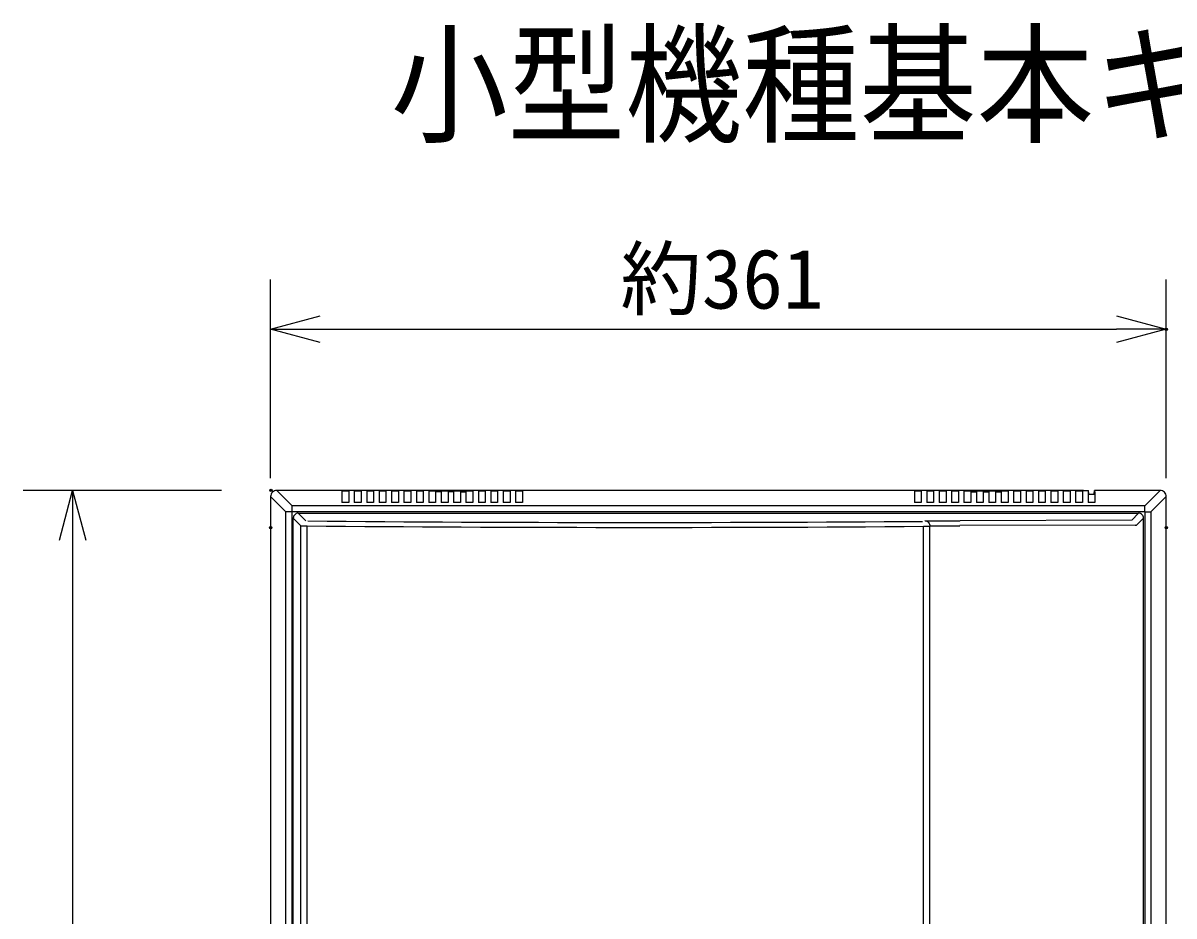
# Model space of a CAD drawing. Units: millimetres, scale not verified. Extents: x -63 to 63, y -57 to 57.
# Drawn here: x -50.32 to -3.93, y 21.35 to 57.32 of the extents above; entities that cross this region are included whole.
import ezdxf
from ezdxf.enums import TextEntityAlignment as Align

# ---------------------------------------------------------------- set-up
doc = ezdxf.new("R2010")
doc.units = ezdxf.units.MM
doc.header["$LTSCALE"] = 0.190236
doc.header["$PDMODE"] = 32
doc.header["$PDSIZE"] = 0.0951
for name, color, linetype in [('0-0_MOJI1', 2, 'Continuous'), ('0-2_GAIKEI', 1, 'Continuous'), ('0-4_SUNPO', 3, 'Continuous'), ('0-5_DEFPOINTS', 7, 'Continuous')]:
    doc.layers.add(name, color=color, linetype=linetype)
doc.styles.add('ＭＳ ゴシック', font='')
doc.styles.get('ＭＳ ゴシック').set_extended_font_data('MS Gothic')

# ---------------------------------------------------------------- blocks, each defined once
blk = doc.blocks.new('_OPEN30')
at = {"layer": '0-5_DEFPOINTS'}
blk.add_line((0, 0), (-1, 0), dxfattribs=at)
blk.add_lwpolyline([(-1, 0.26795), (0, 0), (-1, -0.26795)], dxfattribs=at)

msp = doc.modelspace()

# ---------------------------------------------------------------- linework, layer by layer
at = {"layer": '0-2_GAIKEI'}
for p, q in [((-39.7257, 37.6268), (-40.3422, 38.2433)), ((-39.476, 37.8765), (-40.0925, 38.4929)), ((-37.1915, 38.4631), (-37.4678, 38.4631)), ((-37.4678, 38.4631), (-37.4678, 38.0007)), ((-36.6915, 38.4631), (-36.9678, 38.4631)), ((-36.9678, 38.4631), (-36.9678, 38.0007)), ((-36.1915, 38.4631), (-36.4678, 38.4631)), ((-36.4678, 38.4631), (-36.4678, 38.0007)), ((-36.1915, 38.4631), (-36.1915, 38.0007)), ((-35.6915, 38.4631), (-35.9678, 38.4631)), ((-35.9678, 38.4631), (-35.9678, 38.0007)), ((-35.6915, 38.4631), (-35.6915, 38.0007)), ((-35.1915, 38.4631), (-35.4678, 38.4631)), ((-35.4678, 38.4631), (-35.4678, 38.0007)), ((-35.1915, 38.4631), (-35.1915, 38.0007)), ((-34.6915, 38.4631), (-34.9678, 38.4631)), ((-34.9678, 38.4631), (-34.9678, 38.0007)), ((-34.6915, 38.4631), (-34.6915, 38.0007)), ((-34.1915, 38.4631), (-34.4678, 38.4631)), ((-34.4678, 38.4631), (-34.4678, 38.0007)), ((-34.1915, 38.4631), (-34.1915, 38.0007)), ((-32.1915, 38.4631), (-33.9678, 38.4631)), ((-33.9678, 38.4631), (-33.9678, 38.0007)), ((-33.6915, 38.4312), (-33.6915, 38.0007)), ((-33.4678, 38.4312), (-33.6915, 38.4312)), ((-33.4678, 38.4312), (-33.4678, 38.0007)), ((-33.1915, 38.4312), (-33.1915, 38.0007)), ((-32.9678, 38.4312), (-33.1915, 38.4312)), ((-32.9678, 38.4312), (-32.9678, 38.0007)), ((-32.6915, 38.4312), (-32.6915, 38.0007)), ((-32.6915, 38.4312), (-32.4678, 38.4312)), ((-32.4678, 38.4312), (-32.4678, 38.0007)), ((-32.1915, 38.4631), (-32.1915, 38.0007)), ((-31.6915, 38.4631), (-31.9678, 38.4631)), ((-31.9678, 38.4631), (-31.9678, 38.0007)), ((-31.6915, 38.4631), (-31.6915, 38.0007)), ((-31.1915, 38.4631), (-31.4678, 38.4631)), ((-31.4678, 38.4631), (-31.4678, 38.0007)), ((-31.1915, 38.4631), (-31.1915, 38.0007)), ((-30.6915, 38.4631), (-30.9678, 38.4631)), ((-30.9678, 38.4631), (-30.9678, 38.0007)), ((-30.6915, 38.4631), (-30.6915, 38.0007)), ((-30.1915, 38.4631), (-30.4678, 38.4631)), ((-30.4678, 38.4631), (-30.4678, 38.0007)), ((-30.1915, 38.4631), (-30.1915, 38.0007)), ((-14.1165, 38.4631), (-14.3928, 38.4631)), ((-14.3928, 38.4631), (-14.3928, 38.0007)), ((-13.6165, 38.4631), (-13.8928, 38.4631)), ((-13.8928, 38.4631), (-13.8928, 38.0007)), ((-13.1165, 38.4631), (-13.3928, 38.4631)), ((-13.3928, 38.4631), (-13.3928, 38.0007)), ((-12.6165, 38.4631), (-12.8928, 38.4631)), ((-12.8928, 38.4631), (-12.8928, 38.0007)), ((-10.6165, 38.4631), (-12.3928, 38.4631)), ((-12.3928, 38.4631), (-12.3928, 38.0007)), ((-12.1164, 38.4312), (-11.8928, 38.4312)), ((-12.1164, 38.4312), (-12.1164, 38.0007)), ((-11.8928, 38.4312), (-11.8928, 38.0007)), ((-11.6165, 38.4312), (-11.3928, 38.4312)), ((-11.3928, 38.4312), (-11.3928, 38.0007)), ((-11.1165, 38.4312), (-10.8928, 38.4312)), ((-10.8928, 38.4312), (-10.8928, 38.0007)), ((-10.6165, 38.4631), (-10.6165, 38.0007)), ((-10.1164, 38.4631), (-10.3928, 38.4631)), ((-10.3928, 38.4631), (-10.3928, 38.0007)), ((-9.6164, 38.4631), (-9.8928, 38.4631)), ((-9.8928, 38.4631), (-9.8928, 38.0007)), ((-9.1165, 38.4631), (-9.3928, 38.4631)), ((-9.3928, 38.4631), (-9.3928, 38.0007)), ((-8.6165, 38.4631), (-8.8928, 38.4631)), ((-8.8928, 38.4631), (-8.8928, 38.0007)), ((-8.1164, 38.4631), (-8.3928, 38.4631)), ((-8.3928, 38.4631), (-8.3928, 38.0007)), ((-7.8928, 38.4631), (-7.8928, 38.0007)), ((-7.6164, 38.4631), (-7.8928, 38.4631)), ((-7.6164, 38.4631), (-7.6164, 38.0007)), ((-7.3928, 38.451), (-7.3928, 38.0007)), ((-7.3928, 38.451), (-7.3777, 38.451)), ((-7.384, 38.3395), (-7.3652, 38.3395)), ((-7.3652, 38.3395), (-7.3777, 38.4825)), ((-7.3652, 38.3395), (-7.144, 38.3395)), ((-7.144, 38.3395), (-7.1315, 38.4825)), ((-7.144, 38.3395), (-7.1252, 38.3395)), ((-5.1082, 37.8765), (-4.4918, 38.4929)), ((-4.8586, 37.6268), (-4.2421, 38.2433)), ((-39.476, 37.6268), (-39.7257, 37.6268)), ((-39.7257, 15.2262), (-39.7257, 37.6268)), ((-39.476, 37.6268), (-39.476, 37.8765)), ((-5.1082, 37.8765), (-39.476, 37.8765)), ((-5.1082, 37.6268), (-39.476, 37.6268)), ((-39.476, -6.0744), (-39.476, 37.6268)), ((-36.1915, 38.0007), (-36.4678, 38.0007)), ((-35.6915, 38.0007), (-35.9678, 38.0007)), ((-35.1915, 38.0007), (-35.4678, 38.0007)), ((-34.6915, 38.0007), (-34.9678, 38.0007)), ((-34.1915, 38.0007), (-34.4678, 38.0007)), ((-33.6915, 38.0007), (-33.9678, 38.0007)), ((-33.1915, 38.0007), (-33.4678, 38.0007)), ((-32.6915, 38.0007), (-32.9678, 38.0007)), ((-32.1915, 38.0007), (-32.4678, 38.0007)), ((-31.6915, 38.0007), (-31.9678, 38.0007)), ((-31.1915, 38.0007), (-31.4678, 38.0007)), ((-30.6915, 38.0007), (-30.9678, 38.0007)), ((-30.1915, 38.0007), (-30.4678, 38.0007)), ((-12.1164, 38.0007), (-12.3928, 38.0007)), ((-10.6165, 38.0007), (-10.8928, 38.0007)), ((-7.6164, 38.0007), (-7.8928, 38.0007)), ((-7.1164, 38.0007), (-7.3928, 38.0007)), ((-5.1082, 37.6268), (-5.1082, 37.8765)), ((-5.1082, 37.6268), (-4.8586, 37.6268)), ((-5.1082, 37.6268), (-5.1082, -6.0744)), ((-4.8586, 37.6268), (-4.8586, -6.0744)), ((-39.1225, 37.0661), (-39.4297, 37.3732)), ((-39.2299, 37.5729), (-5.3543, 37.5729)), ((-38.9228, 37.2658), (-39.2299, 37.5729)), ((-13.9581, 37.2652), (-13.9729, 37.2504)), ((-13.9581, 37.2652), (-12.5543, 37.2695)), ((-13.9581, 37.2652), (-13.925, 37.2604)), ((-13.925, 37.2604), (-13.8966, 37.2513)), ((-13.8966, 37.2513), (-13.8691, 37.2374)), ((-13.8691, 37.2374), (-13.843, 37.2185)), ((-13.843, 37.2185), (-13.819, 37.1946)), ((-13.819, 37.1946), (-13.7982, 37.1654)), ((-13.7982, 37.1654), (-13.7817, 37.1312)), ((-13.7817, 37.1312), (-13.7711, 37.0929)), ((-5.6341, 37.2932), (-12.5516, 37.2721)), ((-5.6341, 37.2932), (-5.3543, 37.5729)), ((-5.4414, 37.0864), (-5.1546, 37.3732)), ((-5.1546, -5.7273), (-5.1546, 37.3732)), ((-39.1225, 37.0661), (-39.1205, 37.0657)), ((-39.1225, -5.5739), (-39.1225, 37.0661)), ((-39.1205, 37.0657), (-39.0959, 37.0642)), ((-39.0959, 37.0642), (-38.9967, 37.0621)), ((-38.9967, 37.0621), (-38.8729, 37.0612)), ((-38.8729, -5.5714), (-38.8729, 37.0612)), ((-14.0299, 37.0458), (-13.8422, 37.0476)), ((-14.0299, -5.5637), (-14.0299, 37.0458)), ((-13.8422, 37.0476), (-13.7887, 37.0493)), ((-13.7887, 37.0493), (-13.7759, 37.0502)), ((-13.7759, 37.0502), (-13.7732, 37.0507)), ((-13.7678, 37.0561), (-13.7732, 37.0507)), ((-13.7732, -5.5662), (-13.7732, 37.0507)), ((-13.7711, 37.0929), (-13.768, 37.066)), ((-5.4886, 37.0939), (-12.5616, 37.0723)), ((-5.4886, 37.0939), (-5.4416, 37.0963)), ((-5.4884, 37.0864), (-5.4886, 37.0939)), ((-5.4884, 37.0864), (-5.4414, 37.0864)), ((-5.4414, 37.0864), (-5.4416, 37.0963))]:
    msp.add_line(p, q, dxfattribs=at)
at = {"layer": '0-2_GAIKEI', "color": 7}
for p, q in [((-40.3422, 38.2433), (-40.3422, -6.3824)), ((-7.5785, 38.4929), (-40.0925, 38.4929)), ((-7.5785, 38.4929), (-7.3777, 38.4825)), ((-6.9307, 38.4929), (-7.1315, 38.4825)), ((-4.4918, 38.4929), (-6.9307, 38.4929)), ((-4.2421, -6.3824), (-4.2421, 38.2433))]:
    msp.add_line(p, q, dxfattribs=at)
at = {"layer": '0-2_GAIKEI'}
for points in [[(-37.1915, 38.4631), (-37.1915, 38.0007), (-37.4678, 38.0007)], [(-36.6915, 38.4631), (-36.6915, 38.0007), (-36.9678, 38.0007)], [(-14.1165, 38.4631), (-14.1165, 38.0007), (-14.3928, 38.0007)], [(-13.6165, 38.4631), (-13.6165, 38.0007), (-13.8928, 38.0007)], [(-13.1165, 38.4631), (-13.1165, 38.0007), (-13.3928, 38.0007)], [(-12.6165, 38.4631), (-12.6165, 38.0007), (-12.8928, 38.0007)], [(-11.6165, 38.4312), (-11.6165, 38.0007), (-11.8928, 38.0007)], [(-11.1165, 38.4312), (-11.1165, 38.0007), (-11.3928, 38.0007)], [(-10.1164, 38.4631), (-10.1164, 38.0007), (-10.3928, 38.0007)], [(-9.6164, 38.4631), (-9.6164, 38.0007), (-9.8928, 38.0007)], [(-9.1165, 38.4631), (-9.1165, 38.0007), (-9.3928, 38.0007)], [(-8.6165, 38.4631), (-8.6165, 38.0007), (-8.8928, 38.0007)], [(-8.1164, 38.4631), (-8.1164, 38.0007), (-8.3928, 38.0007)], [(-7.1315, 38.451), (-7.1164, 38.451), (-7.1164, 38.0007)], [(-39.1225, -5.5739), (-39.4297, -5.7273), (-39.4297, 37.3732)], [(-13.7678, 37.0561), (-13.768, 37.066), (-12.5643, 37.0697)]]:
    msp.add_lwpolyline(points, dxfattribs=at)
at = {"layer": '0-2_GAIKEI', "color": 7}
for centre, start, end in [((-40.0927, 38.2434), 89.96451, 180.03548), ((-4.4916, 38.2434), 359.96451, 90.03548)]:
    msp.add_arc(centre, 0.2495, start, end, dxfattribs=at)
at = {"layer": '0-2_GAIKEI'}
for centre, radius, start, end in [((-39.2301, 37.3733), 0.1996, 89.96451, 180.03548), ((-25.5047, 1560.6894), 1523.487, 269.49849, 270.43047), ((-5.3542, 37.3733), 0.1996, 359.96452, 90.03548), ((-25.5047, 1568.1124), 1531.1098, 269.49973, 270.42939)]:
    msp.add_arc(centre, radius, start, end, dxfattribs=at)
at = {"layer": '0-4_SUNPO'}
for p, q in [((-40.3422, 38.9856), (-40.3422, 46.9856)), ((-4.2421, 38.9856), (-4.2421, 46.9856)), ((-38.3422, 44.9856), (-6.2421, 44.9856)), ((-42.322, 38.4929), (-50.322, 38.4929)), ((-48.322, 36.4929), (-48.322, -4.6071))]:
    msp.add_line(p, q, dxfattribs=at)
at = {"layer": '0-5_DEFPOINTS'}
for p in [(-4.2421, 44.9856), (-40.322, 38.4929), (-40.3422, 36.9856), (-4.2421, 36.9856)]:
    msp.add_point(p, dxfattribs=at)

# ---------------------------------------------------------------- block references
at = {"layer": '0-4_SUNPO', "xscale": 2, "yscale": 2}
for p, rotation in [((-40.3422, 44.9856), 180), ((-48.322, 38.4929), 90)]:
    msp.add_blockref('_OPEN30', p, dxfattribs=dict(at, rotation=rotation))
msp.add_blockref('_OPEN30', (-4.2421, 44.9856), dxfattribs=at)

# ---------------------------------------------------------------- texts
at = {"layer": '0-0_MOJI1', "style": 'ＭＳ ゴシック', "width": 0.9}
msp.add_text('小型機種基本キャビネット', height=3.848, dxfattribs=at).set_placement((-35.5001, 51.7599), align=Align.BOTTOM_LEFT)
at = {"layer": '0-4_SUNPO', "style": 'ＭＳ ゴシック'}
msp.add_text('約361', height=2.406, dxfattribs=at).set_placement((-26.2456, 45.0952), align=Align.BOTTOM_LEFT)

doc.saveas('drawing.dxf')
